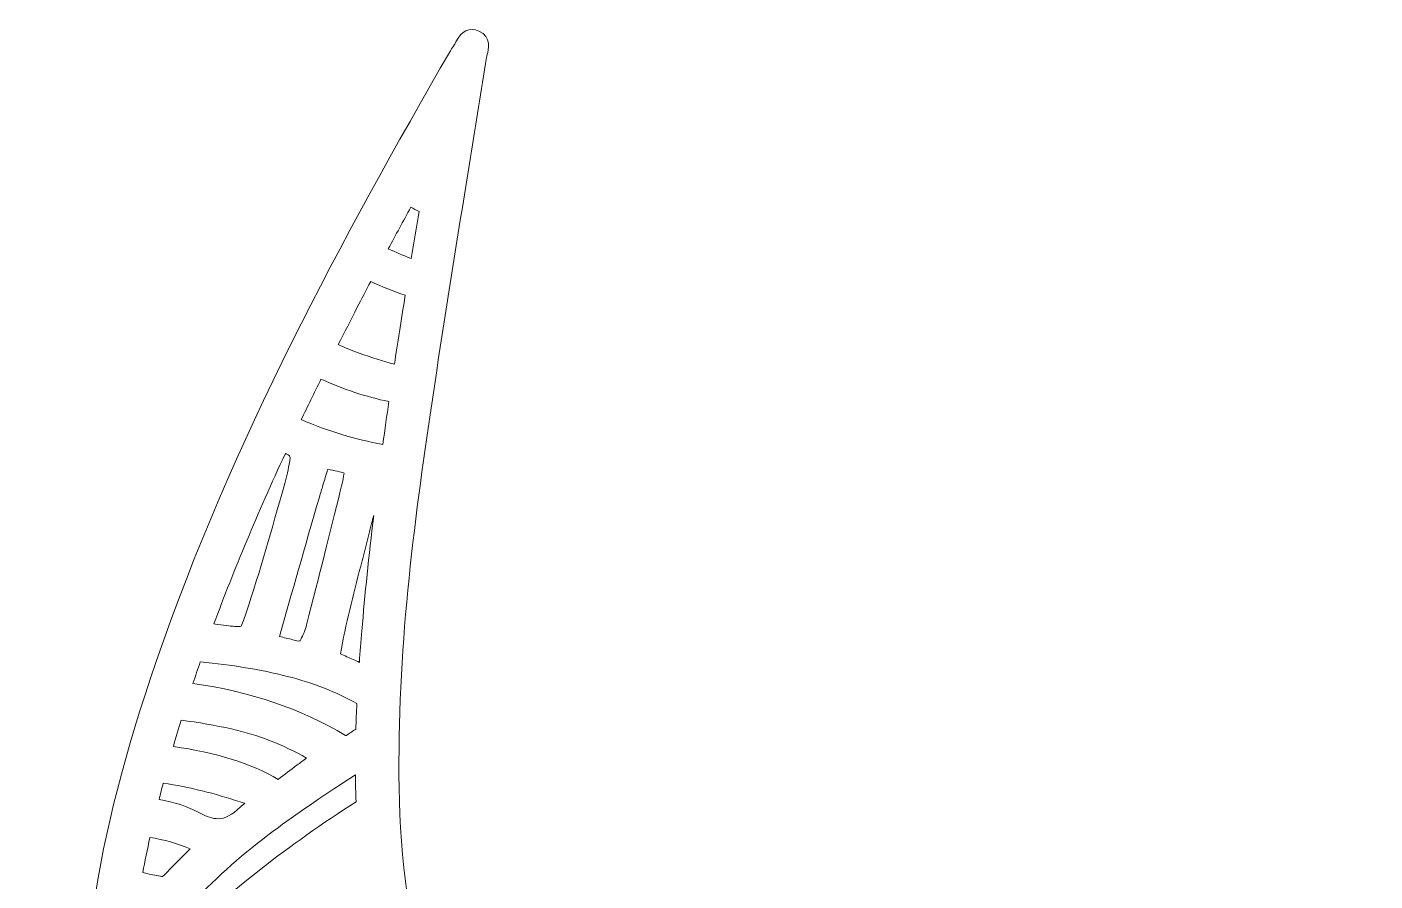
# Model space of a CAD drawing. Extents: x 269 to 1731, y -1926 to -73.
# Drawn here: x 269 to 956, y -508 to -73 of the extents above; entities that cross this region are included whole.
import ezdxf

# ---------------------------------------------------------------- set-up
doc = ezdxf.new("R2010")
doc.units = 0
doc.header["$MEASUREMENT"] = 0
doc.layers.add('Layer 1', color=7, linetype='Continuous')

# ---------------------------------------------------------------- blocks, each defined once
blk = doc.blocks.new('block 2')
at = {"layer": 'Layer 1', "lineweight": 0}
for points, knots in [([(1727.83, -958.95), (1726.68, -954.34), (1724.8, -950), (1722.31, -945.93), (1722.29, -945.91), (1722.29, -945.89), (1722.27, -945.87), (1716.12, -937.89), (1708.18, -931.56), (1700.07, -925.88), (1667.18, -902.79), (1631.82, -888.44), (1589, -872.06), (1578.01, -867.86), (1566.75, -863.94), (1555.87, -860.14), (1555.87, -860.14), (1552.88, -859.1), (1552.88, -859.1), (1553.83, -858.46), (1554.76, -857.83), (1555.69, -857.18), (1588.32, -834.97), (1614.84, -810.79), (1637.02, -783.19), (1672.78, -738.74), (1693.97, -687.22), (1700.03, -630.03), (1707.51, -559.44), (1696.82, -487.29), (1665.36, -396.07), (1626.36, -282.98), (1570.22, -179.61), (1515.38, -84.76), (1515.38, -84.76), (1515.25, -84.5), (1515.25, -84.5), (1514.71, -83.61), (1514.12, -82.59), (1513.29, -81.58), (1513.11, -81.36), (1512.77, -80.67), (1512.54, -80.21), (1509.71, -74.47), (1505.77, -72.61), (1500.84, -74.73), (1494.21, -77.56), (1496.01, -84.45), (1496.59, -86.7), (1496.72, -87.2), (1496.86, -87.67), (1496.92, -88.11), (1499.63, -105.08), (1502.4, -122.06), (1505.15, -139.04), (1510.66, -172.86), (1516.33, -207.85), (1521.54, -242.3), (1530.4, -301.03), (1540.46, -367.6), (1541.49, -434.18), (1542, -468.91), (1541.21, -505.97), (1531.89, -541.69), (1517.09, -598.39), (1481.76, -633.77), (1423.88, -649.82), (1395.88, -657.59), (1365.21, -661.08), (1327.32, -660.76), (1323.6, -660.72), (1321.56, -660.09), (1319.84, -658.42), (1287.13, -626.78), (1245.2, -617.5), (1212.33, -612.95), (1150.71, -604.42), (1089.56, -610.2), (1032.67, -617.72), (1023.63, -618.91), (1014.52, -620.43), (1005.72, -621.89), (1003.82, -622.21), (1001.92, -622.51), (1000, -622.84), (998.08, -622.51), (996.18, -622.21), (994.28, -621.89), (985.48, -620.43), (976.37, -618.91), (967.33, -617.72), (910.44, -610.2), (849.29, -604.42), (787.67, -612.95), (754.8, -617.5), (712.87, -626.78), (680.16, -658.42), (678.44, -660.09), (676.4, -660.72), (672.68, -660.76), (634.79, -661.08), (604.12, -657.59), (576.12, -649.82), (518.24, -633.77), (482.91, -598.39), (468.11, -541.69), (458.79, -505.97), (458, -468.91), (458.51, -434.18), (459.54, -367.6), (469.6, -301.03), (478.46, -242.3), (483.67, -207.85), (489.34, -172.86), (494.85, -139.04), (497.6, -122.06), (500.37, -105.08), (503.08, -88.11), (503.14, -87.67), (503.28, -87.2), (503.41, -86.7), (503.99, -84.45), (505.79, -77.56), (499.16, -74.73), (494.23, -72.61), (490.29, -74.47), (487.46, -80.21), (487.23, -80.67), (486.89, -81.36), (486.71, -81.58), (485.88, -82.59), (485.29, -83.61), (484.75, -84.5), (484.75, -84.5), (484.62, -84.76), (484.62, -84.76), (429.78, -179.61), (373.64, -282.98), (334.64, -396.07), (303.18, -487.29), (292.49, -559.44), (299.97, -630.03), (306.03, -687.22), (327.22, -738.74), (362.98, -783.19), (385.16, -810.79), (411.68, -834.97), (444.31, -857.18), (445.24, -857.83), (446.17, -858.46), (447.12, -859.1), (447.12, -859.1), (444.13, -860.14), (444.13, -860.14), (433.25, -863.94), (421.99, -867.86), (411, -872.06), (368.18, -888.44), (332.82, -902.79), (299.93, -925.88), (291.82, -931.56), (283.88, -937.89), (277.73, -945.87), (277.71, -945.89), (277.71, -945.91), (277.69, -945.93), (275.2, -950), (273.32, -954.34), (272.17, -958.95), (268.8, -972.58), (272.25, -985.36), (278.09, -996.21), (279.65, -998.01), (281.37, -999.71), (283.25, -1001.27), (287.46, -1004.78), (291.72, -1008.73), (295.89, -1013.01), (318.51, -1036.18), (341.09, -1055.06), (364.68, -1070.45), (395.85, -1087.51), (429.8, -1099.64), (462.73, -1104.96), (474.64, -1106.88), (487.84, -1108.17), (501.79, -1108.17), (517.58, -1108.17), (534.3, -1106.51), (551.18, -1102.19), (572.26, -1096.85), (593.55, -1087.39), (613.5, -1071.92), (613.89, -1071.68), (614.27, -1071.42), (614.66, -1071.17), (615.16, -1070.83), (615.77, -1070.49), (616.4, -1070.14), (618.62, -1068.91), (621.23, -1067.47), (622.82, -1065.19), (622.74, -1067.45), (622.68, -1069.7), (622.64, -1071.94), (621.79, -1122.2), (623.55, -1166.98), (628, -1208.79), (635.42, -1278.33), (648.92, -1348.04), (669.24, -1421.91), (692.41, -1506.07), (724.43, -1590.9), (764.42, -1674.04), (766.72, -1678.82), (767.45, -1683.04), (766.74, -1687.33), (764.26, -1702.11), (765.53, -1716.28), (767.11, -1728.2), (771.88, -1764.21), (787.85, -1787.68), (815.89, -1799.99), (822.48, -1802.9), (825.35, -1806.54), (827.25, -1814.47), (833.78, -1841.58), (848.56, -1864.81), (871.2, -1883.49), (905.47, -1911.81), (946.27, -1926.12), (992.6, -1926.12), (995.03, -1926.12), (997.53, -1926.06), (1000, -1925.98), (1002.47, -1926.06), (1004.97, -1926.12), (1007.4, -1926.12), (1053.73, -1926.12), (1094.53, -1911.81), (1128.8, -1883.49), (1151.44, -1864.81), (1166.22, -1841.58), (1172.75, -1814.47), (1174.65, -1806.54), (1177.52, -1802.9), (1184.11, -1799.99), (1212.15, -1787.68), (1228.12, -1764.21), (1232.89, -1728.2), (1234.47, -1716.28), (1235.74, -1702.11), (1233.26, -1687.33), (1232.55, -1683.04), (1233.28, -1678.82), (1235.58, -1674.04), (1275.57, -1590.9), (1307.59, -1506.07), (1330.76, -1421.91), (1351.08, -1348.04), (1364.58, -1278.33), (1372, -1208.79), (1376.45, -1166.98), (1378.21, -1122.2), (1377.36, -1071.94), (1377.32, -1069.7), (1377.26, -1067.45), (1377.18, -1065.19), (1378.77, -1067.47), (1381.38, -1068.91), (1383.6, -1070.14), (1384.23, -1070.49), (1384.84, -1070.83), (1385.34, -1071.17), (1385.73, -1071.42), (1386.11, -1071.68), (1386.5, -1071.92), (1406.45, -1087.39), (1427.74, -1096.85), (1448.82, -1102.19), (1465.7, -1106.51), (1482.42, -1108.17), (1498.21, -1108.17), (1512.16, -1108.17), (1525.36, -1106.88), (1537.27, -1104.96), (1570.2, -1099.64), (1604.15, -1087.51), (1635.32, -1070.45), (1658.91, -1055.06), (1681.49, -1036.18), (1704.11, -1013.01), (1708.28, -1008.73), (1712.54, -1004.78), (1716.75, -1001.27), (1718.63, -999.71), (1720.35, -998.01), (1721.91, -996.21), (1727.75, -985.36), (1731.2, -972.58), (1727.83, -958.95)], [0, 0, 0, 0, 1, 1, 1, 2, 2, 2, 3, 3, 3, 4, 4, 4, 5, 5, 5, 6, 6, 6, 7, 7, 7, 8, 8, 8, 9, 9, 9, 10, 10, 10, 11, 11, 11, 12, 12, 12, 13, 13, 13, 14, 14, 14, 15, 15, 15, 16, 16, 16, 17, 17, 17, 18, 18, 18, 19, 19, 19, 20, 20, 20, 21, 21, 21, 22, 22, 22, 23, 23, 23, 24, 24, 24, 25, 25, 25, 26, 26, 26, 27, 27, 27, 28, 28, 28, 29, 29, 29, 30, 30, 30, 31, 31, 31, 32, 32, 32, 33, 33, 33, 34, 34, 34, 35, 35, 35, 36, 36, 36, 37, 37, 37, 38, 38, 38, 39, 39, 39, 40, 40, 40, 41, 41, 41, 42, 42, 42, 43, 43, 43, 44, 44, 44, 45, 45, 45, 46, 46, 46, 47, 47, 47, 48, 48, 48, 49, 49, 49, 50, 50, 50, 51, 51, 51, 52, 52, 52, 53, 53, 53, 54, 54, 54, 55, 55, 55, 56, 56, 56, 57, 57, 57, 58, 58, 58, 59, 59, 59, 60, 60, 60, 61, 61, 61, 62, 62, 62, 63, 63, 63, 64, 64, 64, 65, 65, 65, 66, 66, 66, 67, 67, 67, 68, 68, 68, 69, 69, 69, 70, 70, 70, 71, 71, 71, 72, 72, 72, 73, 73, 73, 74, 74, 74, 75, 75, 75, 76, 76, 76, 77, 77, 77, 78, 78, 78, 79, 79, 79, 80, 80, 80, 81, 81, 81, 82, 82, 82, 83, 83, 83, 84, 84, 84, 85, 85, 85, 86, 86, 86, 87, 87, 87, 88, 88, 88, 89, 89, 89, 90, 90, 90, 91, 91, 91, 92, 92, 92, 93, 93, 93, 94, 94, 94, 95, 95, 95, 96, 96, 96, 97, 97, 97, 98, 98, 98, 99, 99, 99, 100, 100, 100, 100]), ([(468.67, -166.59), (467.3, -174.62), (465.97, -182.62), (464.65, -190.61), (460.65, -189.13), (456.73, -187.46), (452.97, -185.62), (456.71, -178.7), (460.55, -171.63), (464.45, -164.51), (465.86, -165.24), (467.26, -165.91), (468.67, -166.59)], [0, 0, 0, 0, 1, 1, 1, 2, 2, 2, 3, 3, 3, 4, 4, 4, 4]), ([(461.58, -209.39), (459.46, -222.57), (457.68, -233.95), (456.08, -244.47), (450.36, -242.97), (444.41, -241.11), (438.07, -238.83), (434.53, -237.57), (431.01, -236.14), (427.45, -234.52), (430.61, -228.27), (433.88, -221.89), (437.16, -215.5), (439.32, -211.31), (441.6, -206.95), (444.03, -202.32), (449.69, -205.02), (455.57, -207.39), (461.58, -209.39)], [0, 0, 0, 0, 1, 1, 1, 2, 2, 2, 3, 3, 3, 4, 4, 4, 5, 5, 5, 6, 6, 6, 6]), ([(453.27, -263.55), (452.24, -270.61), (451.21, -277.82), (450.18, -285.34), (436.25, -282.88), (422.32, -278.67), (408.61, -272.75), (411.81, -266.06), (415.14, -259.24), (418.66, -252.09), (430, -257.28), (441.62, -261.12), (453.27, -263.55)], [0, 0, 0, 0, 1, 1, 1, 2, 2, 2, 3, 3, 3, 4, 4, 4, 4]), ([(400.89, -290.12), (402.61, -290.8), (403.23, -291.27), (402.77, -293.79), (401.98, -298.1), (401.13, -301.84), (400.18, -305.22), (400.18, -305.22), (398.62, -310.78), (398.62, -310.78), (392.62, -332.04), (386.43, -354), (379.12, -375.15), (378.53, -376.88), (378.17, -377.69), (377.98, -378.06), (377.68, -378.1), (377.17, -378.16), (376.24, -378.16), (375.25, -378.16), (374.1, -378.1), (372.77, -378.02), (372.77, -378.02), (365.75, -377.07), (364.09, -376.84), (374.36, -349.09), (386.33, -320.54), (400.5, -289.97), (400.63, -290.01), (400.77, -290.07), (400.89, -290.12)], [0, 0, 0, 0, 1, 1, 1, 2, 2, 2, 3, 3, 3, 4, 4, 4, 5, 5, 5, 6, 6, 6, 7, 7, 7, 8, 8, 8, 9, 9, 9, 10, 10, 10, 10]), ([(407.1, -385.6), (407.1, -385.6), (404.26, -384.91), (404.26, -384.91), (402.14, -384.4), (399.84, -383.84), (397.51, -383.25), (403.92, -360.53), (410.25, -338.51), (417.83, -312.19), (418.4, -310.17), (419.04, -308.17), (419.65, -306.17), (420.46, -303.54), (421.29, -300.85), (422.02, -298.1), (425.53, -298.73), (428.93, -299.39), (430.42, -299.98), (430.34, -301.76), (429.35, -305.72), (428.48, -309.26), (423.41, -329.72), (417.81, -351.98), (411.34, -377.29), (410.65, -379.96), (409.46, -382.61), (408.39, -384.89), (408.13, -385.44), (408.07, -385.58), (407.1, -385.6)], [0, 0, 0, 0, 1, 1, 1, 2, 2, 2, 3, 3, 3, 4, 4, 4, 5, 5, 5, 6, 6, 6, 7, 7, 7, 8, 8, 8, 9, 9, 9, 10, 10, 10, 10]), ([(439.46, -380.44), (439, -385.8), (438.59, -391.16), (438.21, -396.45), (437.16, -395.97), (436.09, -395.5), (435.05, -395.02), (432.89, -394.05), (430.73, -393.08), (428.54, -392.13), (431.27, -377.13), (435.14, -362.05), (438.88, -347.45), (439.79, -343.91), (440.71, -340.37), (441.62, -336.81), (442.55, -333.1), (443.52, -329.4), (444.46, -325.7), (444.82, -324.38), (445.16, -323.01), (445.51, -321.67), (443.04, -342.29), (441.04, -361.66), (439.46, -380.44)], [0, 0, 0, 0, 1, 1, 1, 2, 2, 2, 3, 3, 3, 4, 4, 4, 5, 5, 5, 6, 6, 6, 7, 7, 7, 8, 8, 8, 8]), ([(436.43, -430.48), (434.91, -431.47), (433.38, -432.48), (431.86, -433.51), (431.66, -433.65), (431.5, -433.73), (431.38, -433.79), (431.35, -433.77), (431.29, -433.75), (431.23, -433.71), (408.19, -419.98), (382.67, -411.31), (353.38, -407.27), (354.65, -403.47), (355.89, -399.81), (357.16, -396.21), (373.27, -397.73), (387.79, -400.15), (401.41, -403.59), (414.92, -407.03), (426.6, -411.58), (436.93, -417.5), (436.73, -421.87), (436.57, -426.21), (436.43, -430.48)], [0, 0, 0, 0, 1, 1, 1, 2, 2, 2, 3, 3, 3, 4, 4, 4, 5, 5, 5, 6, 6, 6, 7, 7, 7, 8, 8, 8, 8]), ([(347.38, -425.93), (356.19, -427.06), (364.8, -428.56), (373.07, -430.4), (386.49, -433.41), (399.35, -438.4), (411.3, -445.22), (409.68, -446.43), (408.03, -447.66), (406.41, -448.89), (403.21, -451.28), (400, -453.65), (396.85, -456.09), (383.04, -447.98), (364.68, -442.26), (343.41, -439.39), (344.73, -434.8), (346.06, -430.3), (347.38, -425.93)], [0, 0, 0, 0, 1, 1, 1, 2, 2, 2, 3, 3, 3, 4, 4, 4, 5, 5, 5, 6, 6, 6, 6]), ([(396.95, -480.55), (408.47, -472.16), (420.84, -463.69), (436.19, -453.73), (436.23, -458.3), (436.33, -462.9), (436.51, -467.47), (401.9, -489.77), (372.36, -512.9), (346.26, -538.13), (336.98, -547.11), (328.74, -558.1), (320.37, -572.66), (320.06, -573.2), (319.76, -573.73), (319.48, -574.26), (319.68, -569.24), (319.96, -564.15), (320.33, -559.05), (341.84, -528.28), (367.63, -501.88), (396.95, -480.55)], [0, 0, 0, 0, 1, 1, 1, 2, 2, 2, 3, 3, 3, 4, 4, 4, 5, 5, 5, 6, 6, 6, 7, 7, 7, 7]), ([(338.26, -457.97), (351.56, -460.05), (364.74, -463.29), (377.46, -467.61), (378.11, -467.82), (378.83, -468.04), (379.56, -468.26), (379.66, -468.3), (379.76, -468.32), (379.88, -468.36), (379.06, -468.89), (378.23, -469.51), (377.46, -470.26), (373.27, -474.33), (369.78, -476.15), (366.22, -476.15), (363.53, -476.15), (360.44, -475.18), (356.78, -473.19), (350.63, -469.84), (343.8, -467.59), (336.1, -466.38), (336.82, -463.57), (337.53, -460.76), (338.26, -457.97)], [0, 0, 0, 0, 1, 1, 1, 2, 2, 2, 3, 3, 3, 4, 4, 4, 5, 5, 5, 6, 6, 6, 7, 7, 7, 8, 8, 8, 8]), ([(331.49, -485.69), (338.56, -486.78), (345.42, -488.74), (351.99, -491.55), (347.36, -496.04), (342.87, -500.57), (338.62, -505.01), (338.14, -505.5), (337.92, -505.6), (337.92, -505.6), (337.92, -505.6), (337.87, -505.6), (337.73, -505.6), (337.55, -505.6), (337.25, -505.58), (336.78, -505.5), (334.28, -505.01), (331.77, -504.47), (329.28, -503.94), (328.78, -503.82), (328.31, -503.72), (327.81, -503.6), (328.9, -497.82), (330.13, -491.91), (331.49, -485.69)], [0, 0, 0, 0, 1, 1, 1, 2, 2, 2, 3, 3, 3, 4, 4, 4, 5, 5, 5, 6, 6, 6, 7, 7, 7, 8, 8, 8, 8])]:
    blk.add_open_spline(points, degree=3, knots=knots, dxfattribs=at)

msp = doc.modelspace()

# ---------------------------------------------------------------- block references
at = {"layer": 'Layer 1'}
msp.add_blockref('block 2', (0, 0), dxfattribs=at)

doc.saveas('drawing.dxf')
